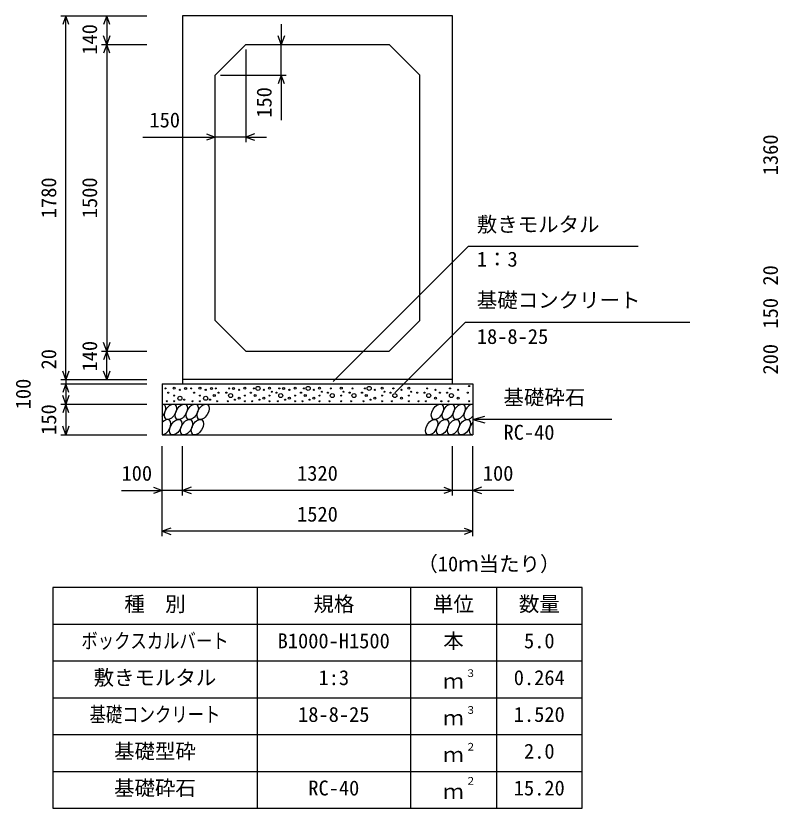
# Model space of a CAD drawing. Units: millimetres, scale not verified. Extents: x -25170 to 75630, y 0 to 35640.
# Drawn here: x 66714 to 70443, y 23015 to 26892 of the extents above; entities that cross this region are included whole.
import ezdxf
from ezdxf.enums import TextEntityAlignment as Align

# ---------------------------------------------------------------- set-up
doc = ezdxf.new("R2010")
doc.units = ezdxf.units.MM
doc.header["$LTSCALE"] = 60
for name, color, linetype, lineweight in [('DIM', 7, 'Continuous', 25), ('HATCH', 6, 'Continuous', 25), ('HYO', 3, 'Continuous', 25), ('HYO2', 4, 'Continuous', 25), ('OUTLINE', 3, 'Continuous', 25), ('TXT', 7, 'Continuous', 25)]:
    doc.layers.add(name, color=color, linetype=linetype, lineweight=lineweight)
doc.styles.add('ＭＳ ゴシック', font='')
doc.styles.get('ＭＳ ゴシック').set_extended_font_data('MS Gothic')

msp = doc.modelspace()

# ---------------------------------------------------------------- linework, layer by layer
at = {"layer": 'DIM'}
for p, q in [((66933.88, 26891.89), (67354.98, 26891.89)), ((66958.88, 26891.89), (66943.49, 26849.6)), ((66958.88, 25111.89), (66958.88, 26891.89)), ((66974.27, 26849.6), (66958.88, 26891.89)), ((67158.88, 26891.89), (67143.49, 26849.6)), ((67158.88, 26891.89), (67158.88, 26751.89)), ((67174.27, 26849.6), (67158.88, 26891.89)), ((68012.46, 26851.89), (68012.46, 26751.89)), ((67158.88, 26751.89), (67143.49, 26794.17)), ((67174.27, 26794.17), (67158.88, 26751.89)), ((68012.46, 26751.89), (67997.07, 26794.17)), ((68027.85, 26794.17), (68012.46, 26751.89)), ((67133.88, 26751.89), (67354.98, 26751.89)), ((67158.88, 26751.89), (67143.49, 26709.6)), ((67158.88, 26751.89), (67158.88, 25251.89)), ((67174.27, 26709.6), (67158.88, 26751.89)), ((68012.46, 26601.89), (68012.46, 26751.89)), ((67839.98, 26726.89), (67839.98, 26273.87)), ((67714.98, 26601.89), (68037.46, 26601.89)), ((68012.46, 26601.89), (67997.07, 26559.6)), ((68027.85, 26559.6), (68012.46, 26601.89)), ((68012.46, 26601.89), (68012.46, 26381.01)), ((67335.88, 26298.87), (67689.98, 26298.87)), ((67647.7, 26314.26), (67689.98, 26298.87)), ((67689.98, 26298.87), (67647.7, 26283.48)), ((67839.98, 26298.87), (67689.98, 26298.87)), ((67882.27, 26314.26), (67839.98, 26298.87)), ((67839.98, 26298.87), (67939.98, 26298.87)), ((67839.98, 26298.87), (67882.27, 26283.48)), ((68266.2, 25102.55), (68926.48, 25762.83)), ((69758.89, 25762.83), (68926.48, 25762.83)), ((68568.01, 25048.16), (68912.07, 25392.22)), ((70011.62, 25392.22), (68912.07, 25392.22)), ((67158.88, 25251.89), (67143.49, 25294.17)), ((67174.27, 25294.17), (67158.88, 25251.89)), ((67133.88, 25251.89), (67354.98, 25251.89)), ((67158.88, 25251.89), (67143.49, 25209.6)), ((67158.88, 25111.89), (67158.88, 25251.89)), ((67174.27, 25209.6), (67158.88, 25251.89)), ((66958.88, 25111.89), (66943.49, 25154.17)), ((66974.27, 25154.17), (66958.88, 25111.89)), ((67158.88, 25111.89), (67143.49, 25154.17)), ((67174.27, 25154.17), (67158.88, 25111.89)), ((66933.88, 25111.89), (67354.98, 25111.89)), ((66933.88, 25091.89), (67354.98, 25091.89)), ((66958.88, 25091.89), (66943.49, 25049.6)), ((66958.88, 25111.89), (66958.88, 25091.89)), ((66958.88, 25091.89), (66958.88, 24991.89)), ((66974.27, 25049.6), (66958.88, 25091.89)), ((66958.88, 24991.89), (66943.49, 25034.17)), ((66974.27, 25034.17), (66958.88, 24991.89)), ((66933.88, 24991.89), (67354.98, 24991.89)), ((66958.88, 24991.89), (66943.49, 24949.6)), ((66958.88, 24991.89), (66958.88, 24841.89)), ((66974.27, 24949.6), (66958.88, 24991.89)), ((68949.98, 24916.89), (69007.94, 24932.42)), ((69629.79, 24916.89), (68949.98, 24916.89)), ((68949.98, 24916.89), (69007.94, 24901.36)), ((66958.88, 24841.89), (66943.49, 24884.17)), ((66974.27, 24884.17), (66958.88, 24841.89)), ((66933.88, 24841.89), (67354.98, 24841.89)), ((67429.98, 24345.28), (67429.98, 24786.89)), ((67529.98, 24545.28), (67529.98, 24786.89)), ((68849.98, 24545.28), (68849.98, 24786.89)), ((68849.98, 24545.28), (68849.98, 24786.89)), ((68949.98, 24345.28), (68949.98, 24786.89)), ((67387.7, 24585.67), (67429.98, 24570.28)), ((67572.27, 24585.67), (67529.98, 24570.28)), ((68807.7, 24585.67), (68849.98, 24570.28)), ((68992.27, 24585.67), (68949.98, 24570.28)), ((67230.44, 24570.28), (67429.98, 24570.28)), ((67429.98, 24570.28), (67387.7, 24554.88)), ((67529.98, 24570.28), (67429.98, 24570.28)), ((68849.98, 24570.28), (67529.98, 24570.28)), ((67529.98, 24570.28), (67572.27, 24554.88)), ((68849.98, 24570.28), (68807.7, 24554.88)), ((68949.98, 24570.28), (68849.98, 24570.28)), ((69149.53, 24570.28), (68949.98, 24570.28)), ((68949.98, 24570.28), (68992.27, 24554.88)), ((67472.27, 24385.67), (67429.98, 24370.28)), ((68907.7, 24385.67), (68949.98, 24370.28)), ((68949.98, 24370.28), (67429.98, 24370.28)), ((67429.98, 24370.28), (67472.27, 24354.88)), ((68949.98, 24370.28), (68907.7, 24354.88))]:
    msp.add_line(p, q, dxfattribs=at)
at = {"layer": 'HATCH'}
for centre, radius in [((68931.74, 25080.78), 2.5), ((67445.95, 25069.07), 2.5), ((67459.97, 25048.05), 2.5), ((67488.84, 25069.94), 5), ((67516.88, 25062.06), 2.5), ((67544.92, 25069.07), 5), ((67572.05, 25069.07), 2.5), ((67586.07, 25048.05), 2.5), ((67614.95, 25069.94), 5), ((67642.99, 25062.06), 2.5), ((67671.02, 25069.07), 5), ((67692.05, 25069.07), 2.5), ((67706.07, 25048.05), 2.5), ((67743.89, 25048.05), 2.5), ((67764.92, 25034.05), 10), ((67757.91, 25069.07), 2.5), ((67778.94, 25069.07), 5), ((67806.98, 25062.06), 2.5), ((67835.01, 25069.94), 5), ((67863.89, 25048.05), 2.5), ((67877.91, 25069.07), 2.5), ((67898.94, 25069.07), 10), ((67926.98, 25062.06), 2.5), ((67955.01, 25069.94), 5), ((67966.35, 25052.37), 2.5), ((67989.11, 25048.05), 2.5), ((68010.14, 25034.05), 10), ((68003.13, 25069.07), 2.5), ((68024.16, 25069.07), 5), ((68052.2, 25062.06), 2.5), ((68080.24, 25069.94), 5), ((68109.11, 25048.05), 2.5), ((68123.13, 25069.07), 2.5), ((68144.16, 25069.07), 10), ((68172.2, 25062.06), 2.5), ((68200.24, 25069.94), 5), ((68211.58, 25052.37), 2.5), ((68241.04, 25048.05), 2.5), ((68262.07, 25034.05), 10), ((68255.06, 25069.07), 2.5), ((68306.34, 25069.94), 5), ((68317.68, 25052.37), 2.5), ((68347.14, 25048.05), 2.5), ((68368.17, 25034.05), 10), ((68361.16, 25069.07), 2.5), ((68407.54, 25048.05), 2.5), ((68421.56, 25069.07), 2.5), ((68442.59, 25069.07), 10), ((68470.63, 25062.06), 2.5), ((68506.17, 25069.94), 5), ((68517.51, 25052.37), 2.5), ((68546.97, 25048.05), 2.5), ((68568, 25034.05), 10), ((68560.98, 25069.07), 2.5), ((68601.27, 25062.06), 2.5), ((68636.8, 25069.94), 5), ((68648.14, 25052.37), 2.5), ((68677.6, 25048.05), 2.5), ((68712.86, 25048.05), 2.5), ((68733.89, 25034.05), 10), ((68726.88, 25069.07), 2.5), ((68767.16, 25062.06), 2.5), ((68788.67, 25048.05), 2.5), ((68823.92, 25048.05), 2.5), ((68844.95, 25034.05), 10), ((68837.94, 25069.07), 2.5), ((68878.22, 25062.06), 2.5), ((68924.8, 25048.05), 2.5), ((67452.96, 25006.04), 2.5), ((67488.84, 25034.05), 2.5), ((67488.84, 25006.04), 2.5), ((67516.88, 25020.92), 10), ((67537.91, 25013.91), 2.5), ((67579.06, 25006.04), 2.5), ((67614.95, 25034.05), 2.5), ((67614.95, 25006.04), 2.5), ((67642.99, 25020.92), 10), ((67664.01, 25013.91), 2.5), ((67685.04, 25034.05), 5), ((67699.06, 25006.04), 2.5), ((67750.9, 25006.04), 2.5), ((67785.95, 25013.91), 2.5), ((67806.98, 25020.92), 5), ((67835.01, 25034.05), 2.5), ((67835.01, 25006.04), 2.5), ((67870.9, 25006.04), 2.5), ((67884.92, 25034.05), 5), ((67905.95, 25013.91), 2.5), ((67926.98, 25020.92), 5), ((67955.01, 25034.05), 2.5), ((67955.01, 25006.04), 2.5), ((67996.12, 25006.04), 2.5), ((68031.17, 25013.91), 2.5), ((68052.2, 25020.92), 5), ((68080.24, 25034.05), 2.5), ((68080.24, 25006.04), 2.5), ((68116.12, 25006.04), 2.5), ((68130.14, 25034.05), 5), ((68151.17, 25013.91), 2.5), ((68172.2, 25020.92), 5), ((68200.24, 25034.05), 2.5), ((68200.24, 25006.04), 2.5), ((68248.05, 25006.04), 2.5), ((68306.34, 25034.05), 2.5), ((68306.34, 25006.04), 2.5), ((68354.15, 25006.04), 2.5), ((68414.55, 25006.04), 2.5), ((68428.57, 25034.05), 5), ((68449.6, 25013.91), 2.5), ((68470.63, 25020.92), 5), ((68506.17, 25034.05), 2.5), ((68506.17, 25006.04), 2.5), ((68553.98, 25006.04), 2.5), ((68601.27, 25020.92), 5), ((68636.8, 25034.05), 2.5), ((68636.8, 25006.04), 2.5), ((68684.61, 25006.04), 2.5), ((68719.87, 25006.04), 2.5), ((68767.16, 25020.92), 5), ((68795.68, 25006.04), 2.5), ((68830.93, 25006.04), 2.5), ((68878.22, 25020.92), 5), ((68931.81, 25006.04), 2.5)]:
    msp.add_circle(centre, radius, dxfattribs=at)
for centre, start_param, end_param in [((67417.62, 24954.37), 4.385593, 6.6745444), ((68936.12, 24954.37), 0.3357715, 4.4411806), ((67442.94, 24879.38), 3.5111464, 7.548991), ((68961.44, 24879.38), 1.2110787, 3.5658734)]:
    msp.add_ellipse(centre, major_axis=(21.81, 35.31), ratio=0.5792, start_param=start_param, end_param=end_param, dxfattribs=at)
for centre in [(67470.83, 24954.37), (67524.03, 24954.37), (67577.24, 24954.37), (67630.45, 24954.37), (68776.5, 24954.37), (68829.71, 24954.37), (68882.91, 24954.37), (67496.15, 24879.38), (67549.35, 24879.38), (67602.56, 24879.38), (68748.61, 24879.38), (68801.82, 24879.38), (68855.03, 24879.38), (68908.23, 24879.38)]:
    msp.add_ellipse(centre, major_axis=(21.81, 35.31), ratio=0.5792, dxfattribs=at)
at = {"layer": 'HYO'}
for p, q in [((69484.98, 24095.28), (66894.98, 24095.28)), ((66894.98, 24095.28), (66894.98, 23015.28)), ((67894.98, 24095.28), (67894.98, 23015.28)), ((68644.98, 24095.28), (68644.98, 23015.28)), ((69064.98, 24095.28), (69064.98, 23015.28)), ((69484.98, 23015.28), (69484.98, 24095.28)), ((66894.98, 23915.28), (69484.98, 23915.28)), ((66894.98, 23015.28), (69484.98, 23015.28))]:
    msp.add_line(p, q, dxfattribs=at)
at = {"layer": 'HYO2'}
for p, q in [((66894.98, 23735.28), (69484.98, 23735.28)), ((66894.98, 23555.28), (69484.98, 23555.28)), ((66894.98, 23375.28), (69484.98, 23375.28)), ((66894.98, 23195.28), (69484.98, 23195.28))]:
    msp.add_line(p, q, dxfattribs=at)
at = {"layer": 'OUTLINE'}
for p, q in [((67529.98, 26891.89), (67529.98, 25091.89)), ((68849.98, 26891.89), (67529.98, 26891.89)), ((68849.98, 25091.89), (68849.98, 26891.89)), ((67689.98, 26601.89), (67839.98, 26751.89)), ((67839.98, 26751.89), (68539.98, 26751.89)), ((68539.98, 26751.89), (68689.98, 26601.89)), ((67689.98, 25401.89), (67689.98, 26601.89)), ((68689.98, 25401.89), (68689.98, 26601.89)), ((67839.98, 25251.89), (67689.98, 25401.89)), ((68539.98, 25251.89), (68689.98, 25401.89)), ((67839.98, 25251.89), (68539.98, 25251.89)), ((67429.98, 25091.89), (67429.98, 24841.89)), ((67429.98, 25091.89), (68949.98, 25091.89)), ((68849.98, 25111.89), (67529.98, 25111.89)), ((68949.98, 25091.89), (68949.98, 24841.89)), ((67429.98, 24991.89), (68949.98, 24991.89)), ((67429.98, 24841.89), (68949.98, 24841.89))]:
    msp.add_line(p, q, dxfattribs=at)

# ---------------------------------------------------------------- texts
at = {"layer": 'DIM', "style": 'ＭＳ ゴシック'}
for s, p in [('140', (67133.88, 26701.89)), ('150', (67987.46, 26393.39)), ('1360', (70463.88, 26111.89)), ('1780', (66933.88, 25901.89)), ('1500', (67133.88, 25901.89)), ('20', (70463.88, 25571.96)), ('150', (70463.88, 25361.89)), ('140', (67133.88, 25151.89)), ('200', (70463.88, 25136.89)), ('20', (66933.88, 25161.96)), ('100', (66808.88, 24966.89)), ('150', (66933.88, 24841.89))]:
    msp.add_text(s, height=73.31, rotation=90, dxfattribs=at).set_placement(p, align=Align.BOTTOM_LEFT)
for s, p in [('150', (67367.84, 26323.87)), ('敷きモルタル', (68969.33, 25812.83)), ('1：3', (68969.33, 25642.72)), ('基礎コンクリート', (68969.33, 25442.22)), ('18-8-25', (68969.33, 25264.59)), ('基礎砕石', (69099.72, 24966.89)), ('RC-40', (69099.72, 24795.51)), ('100', (67231.34, 24595.28)), ('1320', (68089.98, 24595.28)), ('100', (68998.62, 24595.28)), ('1520', (68089.98, 24395.28))]:
    msp.add_text(s, height=73.31, dxfattribs=at).set_placement(p, align=Align.BOTTOM_LEFT)
at = {"layer": 'TXT', "style": 'ＭＳ ゴシック'}
for s, height, p in [('（10ｍ当たり）', 73.31, (68678.31, 24151.94)), ('種\u3000別', 73.31, (67244.98, 23955.28)), ('規格', 73.31, (68169.98, 23955.28)), ('単位', 73.31, (68754.98, 23955.28)), ('数量', 73.31, (69174.98, 23955.28)), ('本', 73.31, (68804.98, 23775.28)), ('B1000-H1500', 73.31, (67994.98, 23775.28)), ('5.0', 73.31, (69199.98, 23775.28)), ('敷きモルタル', 73.31, (67094.98, 23595.28)), ('1:3', 73.31, (68194.98, 23595.28)), ('３', 36.66, (68914.22, 23645.89)), ('0.264', 73.31, (69149.98, 23595.28)), ('ｍ', 73.31, (68804.98, 23578.61)), ('18-8-25', 73.31, (68094.98, 23415.28)), ('３', 36.66, (68914.22, 23465.89)), ('1.520', 73.31, (69149.98, 23415.28)), ('ｍ', 73.31, (68804.98, 23398.61)), ('基礎型砕', 73.31, (67194.98, 23235.28)), ('２', 36.66, (68914.22, 23285.89)), ('2.0', 73.31, (69199.98, 23235.28)), ('ｍ', 73.31, (68804.98, 23218.61)), ('基礎砕石', 73.31, (67194.98, 23055.28)), ('RC-40', 73.31, (68144.98, 23055.28)), ('２', 36.66, (68914.22, 23119.22)), ('15.20', 73.31, (69149.98, 23055.28)), ('ｍ', 73.31, (68804.98, 23038.61))]:
    msp.add_text(s, height=height, dxfattribs=at).set_placement(p, align=Align.BOTTOM_LEFT)
at = {"layer": 'TXT', "style": 'ＭＳ ゴシック', "width": 0.8}
for s, p in [('ボックスカルバート', (67034.98, 23775.28)), ('基礎コンクリート', (67074.98, 23415.28))]:
    msp.add_text(s, height=73.31, dxfattribs=at).set_placement(p, align=Align.BOTTOM_LEFT)

doc.saveas('drawing.dxf')
